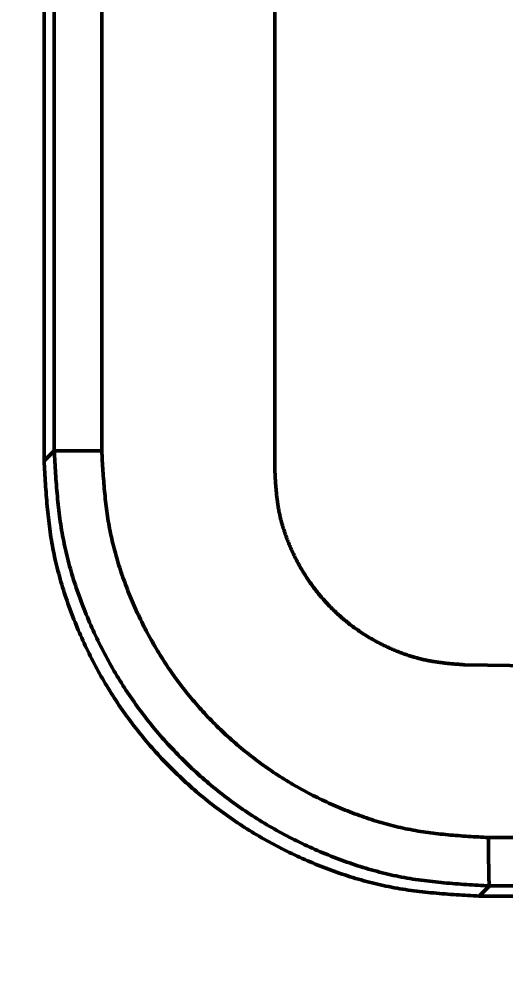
# Model space of a CAD drawing. Header units: millimetres. Extents: x -6033 to 120673, y -4970 to 90533.
# Drawn here: x 87212.51 to 87217.53, y 68772.29 to 68782.3 of the extents above; entities that cross this region are included whole.
import ezdxf
from ezdxf.enums import TextEntityAlignment as Align

# ---------------------------------------------------------------- set-up
doc = ezdxf.new("R2010")
doc.units = ezdxf.units.MM
doc.layers.get('DefPoints').update_dxf_attribs({"color": 250})
for name, color, linetype, lineweight in [('_ACM-A-ANNO-DIMS-c', 2, 'Continuous', 18), ('I-AR$0$I-SCOPE', 252, 'Continuous', 35), ('I-PLAN$0$_ACM-A-WALL-HACH', 251, 'Continuous', 9)]:
    doc.layers.add(name, color=color, linetype=linetype, lineweight=lineweight)
for name, color, linetype in [('I-CEILING$0$I-RCP-AIR', 64, 'Continuous'), ('I-CEILING$0$RC-Hatch【天花填充】', 251, 'Continuous'), ('I-FLOOR$0$I-FC-HATCH', 8, 'Continuous'), ('地坪', 7, 'Continuous'), ('天花', 7, 'Continuous')]:
    doc.layers.add(name, color=color, linetype=linetype)
doc.styles.add('_ACM-G-NOTES', font='arial.ttf')
doc.styles.add('I-CEILING$0$黑体', font='simhei.ttf', dxfattribs={"height": 600})
doc.dimstyles.new('_ACM-DIM-A_50', dxfattribs={"dimscale": 50, "dimtxt": 2.5, "dimasz": 1, "dimexe": 1.5, "dimexo": 1, "dimgap": 1, "dimtad": 1, "dimdec": 0, "dimrnd": 5, "dimzin": 1, "dimdsep": 46, "dimtxsty": '_ACM-G-NOTES', "dimblk": 'ARCHTICK', "dimcen": 2.5, "dimclrd": 256, "dimclre": 256, "dimclrt": 256, "dimadec": 3, "dimazin": 0, "dimtfac": 1, "dimtdec": 0, "dimtix": 1, "dimtmove": 0, "dimatfit": 3, "dimldrblk": 'DOTSMALL', "dimfxl": 5, "dimfxlon": 1, "dimlwd": 18, "dimlwe": 18, "dimarcsym": 0})

# ---------------------------------------------------------------- blocks, each defined once
blk = doc.blocks.new('I-AR')
at = {"layer": 'I-AR$0$I-SCOPE'}
h = blk.add_hatch(dxfattribs=at)
h.set_pattern_fill('ANSI31', color=256, scale=200)
h.paths.add_polyline_path([(63300, 72640), (66630, 72640), (66630, 70889.383), (90600, 70890), (90600, 66390), (96650, 66390), (96650, 24876.398), (18340, 24876.398), (18340, 66390), (48090, 66390), (48090, 72640), (51400, 72640), (51400, 72649.887), (52869.5, 72649.887), (52869.5, 72640), (55240, 72640), (55240, 72790), (59460, 72790), (59460, 72640), (61830.5, 72640), (61830.5, 72649.887), (63300, 72649.887)], flags=16)
h.paths.add_polyline_path([(7330, 0), (7330, -1770), (11180, -1770), (11180, 0), (18450, 0), (18450, 2900), (27550, 2900), (27550, 18090), (37037.331, 18090), (37037.331, 17350), (96200, 17350), (96200, 18120), (114640, 18120), (114640, 84500), (0, 84500), (0, 0)])
blk = doc.blocks.new('I-PLAN')
at = {"layer": 'I-PLAN$0$_ACM-A-WALL-HACH'}
h = blk.add_hatch(dxfattribs=at)
h.set_pattern_fill('ANSI31', color=256, scale=10, angle=45)
h.paths.add_polyline_path([(88260, 70790), (88260, 70890), (88030, 70890), (88030, 70790), (88230, 70790)], flags=17)
h.paths.add_polyline_path([(79671.546, 69390), (78155, 69390), (78155, 68990), (77955, 68990), (77955, 69590), (79671.546, 69590)], flags=17)
h.paths.add_polyline_path([(80271.546, 69390), (80271.546, 69590), (80780, 69590), (80780, 68990), (80580, 68990), (80580, 69390)], flags=17)
h.paths.add_polyline_path([(74580, 69590), (73930, 69590), (73930, 69390), (74580, 69390)])
h.paths.add_polyline_path([(68780, 69590), (69430, 69590), (69430, 69390), (68780, 69390)])
h.paths.add_polyline_path([(87280, 66490), (87480, 66490), (87480, 66390), (87280, 66390)])
h.paths.add_polyline_path([(82180, 68990), (82180, 69390), (84230, 69390), (84230, 66490), (84430, 66490), (84430, 69390), (85280, 69390), (85280, 69590), (81980, 69590), (81980, 68990)])
h.paths.add_polyline_path([(87480, 67390), (87480, 69390), (88280, 69390), (88280, 69590), (88080, 69590), (86480, 69590), (86480, 69390), (87280, 69390), (87280, 67390)], flags=17)
h.paths.add_polyline_path([(72130, 68170), (72130, 66490), (72330, 66490), (72330, 67870), (73130, 67870), (73130, 68070), (72330, 68070), (72330, 68170)])
h.paths.add_polyline_path([(71230, 68170), (71230, 66390), (71030, 66390), (71030, 67870), (70230, 67870), (70230, 68070), (71030, 68070), (71030, 68170)])
h.paths.add_polyline_path([(72130, 69070), (72330, 69070), (72330, 69390), (73030, 69390), (73030, 69590), (72130, 69590)])
h.paths.add_polyline_path([(71230, 69070), (71030, 69070), (71030, 69390), (70330, 69390), (70330, 69590), (71230, 69590)])
h.paths.add_polyline_path([(67800, 69490), (67830, 69490), (67830, 69590), (67800, 69590)], flags=17)
h.paths.add_polyline_path([(76755, 69590), (75180, 69590), (75180, 69390), (75330, 69390), (75330, 66390), (75530, 66390), (75530, 69390), (76555, 69390), (76555, 68990), (76755, 68990)])
h.paths.add_polyline_path([(68180, 69590), (68180, 69390), (68030, 69390), (68030, 66520), (67780, 66520), (67780, 66390), (67400, 66390), (67400, 66720), (67830, 66720), (67830, 69590)])
edge = h.paths.add_edge_path()
edge.add_line((89860, 70890), (88860, 70890))
edge.add_line((75530, 66520), (84230, 66520))
edge.add_line((75530, 66720), (84230, 66720))
blk = doc.blocks.new('I-CEILING$0$RPK-22-40FSNQS')
at = {"color": 0, "lineweight": 50}
for p, q in [((-321.815916, -58.6233), (-321.890302, -62.886698)), ((-320.104846, -62.642468), (-320.104846, -60.109796)), ((-319.604882, -60.10122), (-319.604882, -62.633896)), ((-319.500038, -62.738826), (-319.500038, -60.221748)), ((-319.604882, -62.633896), (-319.500038, -62.738826)), ((-323.890336, -64.851506), (-336.109706, -64.851506)), ((-335.931906, -66.641858), (-324.103006, -66.641858)), ((-324.103006, -67.133056), (-324.103006, -66.641858)), ((-324.103006, -67.133056), (-335.931906, -67.133056)), ((-323.997924, -67.238138), (-324.103006, -67.133056)), ((-323.997924, -67.238138), (-336.036988, -67.238138))]:
    blk.add_line(p, q, dxfattribs=at)
for points in [[(-319.604882, -62.633896), (-319.60656, -62.663348), (-319.608244, -62.692798), (-319.609946, -62.722244), (-319.611672, -62.751688), (-319.613428, -62.781126), (-319.615226, -62.810558), (-319.617072, -62.839984), (-319.618976, -62.8694), (-319.620942, -62.898804), (-319.622982, -62.9282), (-319.625102, -62.95758), (-319.62731, -62.986948), (-319.629616, -63.016302), (-319.632024, -63.045638), (-319.634548, -63.074956), (-319.63719, -63.104256), (-319.639962, -63.133534), (-319.64287, -63.162792), (-319.645924, -63.192028), (-319.64913, -63.22124), (-319.652496, -63.250426), (-319.656032, -63.279584), (-319.659746, -63.308716), (-319.663644, -63.33782), (-319.667736, -63.366892), (-319.672028, -63.395934), (-319.676528, -63.424942), (-319.681248, -63.453916), (-319.686192, -63.482854), (-319.691368, -63.511758), (-319.696786, -63.540622), (-319.70244, -63.569448), (-319.708332, -63.598232), (-319.714458, -63.626976), (-319.720816, -63.655676), (-319.7274, -63.684334), (-319.734212, -63.712946), (-319.741248, -63.741512), (-319.748504, -63.77003), (-319.755978, -63.7985), (-319.763668, -63.826918), (-319.77157, -63.855288), (-319.779684, -63.883604), (-319.788006, -63.911866), (-319.796534, -63.940074), (-319.805264, -63.968226), (-319.814196, -63.996322), (-319.823324, -64.024358), (-319.832648, -64.052334), (-319.842166, -64.080252), (-319.851872, -64.108106), (-319.861768, -64.135896), (-319.871848, -64.163624), (-319.88211, -64.191286), (-319.892552, -64.21888), (-319.90317, -64.246406), (-319.913964, -64.273864), (-319.924932, -64.301252), (-319.936068, -64.328568), (-319.94737, -64.35581), (-319.958838, -64.38298), (-319.970472, -64.410074), (-319.982268, -64.437092), (-319.99423, -64.464032), (-320.006358, -64.490894), (-320.018648, -64.517676), (-320.031104, -64.544378), (-320.043724, -64.570998), (-320.05651, -64.597534), (-320.069458, -64.623986), (-320.082572, -64.650354), (-320.095852, -64.676634), (-320.109294, -64.702828), (-320.122902, -64.728934), (-320.136674, -64.754948), (-320.15061, -64.780872), (-320.164712, -64.806704), (-320.178978, -64.832444), (-320.193408, -64.858088), (-320.208002, -64.883638), (-320.222762, -64.909092), (-320.237686, -64.934448), (-320.252774, -64.959704), (-320.268026, -64.984862), (-320.283442, -65.009918), (-320.299024, -65.034872), (-320.31477, -65.059722), (-320.33068, -65.084468), (-320.346754, -65.10911), (-320.362994, -65.133644), (-320.379396, -65.15807), (-320.395964, -65.18239), (-320.412694, -65.206598), (-320.429584, -65.230696), (-320.446636, -65.254682), (-320.463846, -65.278556), (-320.481216, -65.302316), (-320.498744, -65.325964), (-320.51643, -65.349494), (-320.53427, -65.37291), (-320.552264, -65.396208), (-320.570414, -65.419388), (-320.588716, -65.442448), (-320.60717, -65.46539), (-320.625776, -65.48821), (-320.64453, -65.510908), (-320.663436, -65.533484), (-320.682488, -65.555936), (-320.701688, -65.578264), (-320.721034, -65.600468), (-320.740524, -65.622544), (-320.76016, -65.644492), (-320.779938, -65.666312), (-320.79986, -65.688004), (-320.819922, -65.709566), (-320.840126, -65.730996), (-320.860468, -65.752294), (-320.88095, -65.773458), (-320.901568, -65.79449), (-320.922324, -65.815388), (-320.943214, -65.836148), (-320.96424, -65.856772), (-320.9854, -65.87726), (-321.006692, -65.897608), (-321.028118, -65.917816), (-321.049674, -65.937884), (-321.07136, -65.95781), (-321.093174, -65.977594), (-321.115118, -65.997234), (-321.137188, -66.01673), (-321.159386, -66.03608), (-321.181708, -66.055286), (-321.204154, -66.074342), (-321.226726, -66.093252), (-321.249418, -66.112012), (-321.272234, -66.130622), (-321.29517, -66.14908), (-321.318226, -66.167386), (-321.3414, -66.18554), (-321.364692, -66.20354), (-321.388102, -66.221386), (-321.411628, -66.239074), (-321.43527, -66.256606), (-321.459024, -66.273982), (-321.482892, -66.291198), (-321.506874, -66.308254), (-321.530966, -66.325148), (-321.55517, -66.341882), (-321.579482, -66.358454), (-321.603902, -66.374862), (-321.628432, -66.391106), (-321.653066, -66.407186), (-321.677808, -66.4231), (-321.702654, -66.43885), (-321.727602, -66.454436), (-321.752652, -66.469856), (-321.777804, -66.485114), (-321.803056, -66.500206), (-321.828406, -66.515132), (-321.853854, -66.529896), (-321.879398, -66.544494), (-321.905038, -66.558928), (-321.930772, -66.573196), (-321.956598, -66.587302), (-321.982518, -66.601242), (-322.008528, -66.615016), (-322.034626, -66.628628), (-322.060814, -66.642074), (-322.08709, -66.655356), (-322.113452, -66.668472), (-322.139898, -66.681424), (-322.16643, -66.694212), (-322.193044, -66.706836), (-322.219738, -66.719294), (-322.246514, -66.731588), (-322.27337, -66.743716), (-322.300304, -66.75568), (-322.327316, -66.76748), (-322.354402, -66.779116), (-322.381564, -66.790586), (-322.4088, -66.801892), (-322.43611, -66.81303), (-322.46349, -66.823998), (-322.49094, -66.834794), (-322.51846, -66.845414), (-322.546048, -66.855858), (-322.573702, -66.86612), (-322.60142, -66.8762), (-322.629204, -66.886096), (-322.657052, -66.895804), (-322.68496, -66.90532), (-322.71293, -66.914646), (-322.74096, -66.923774), (-322.769046, -66.932706), (-322.797192, -66.941436), (-322.825392, -66.949964), (-322.853646, -66.958284), (-322.881954, -66.966398), (-322.910316, -66.974302), (-322.938726, -66.981992), (-322.967188, -66.989464), (-322.995698, -66.99672), (-323.024256, -67.003754), (-323.05286, -67.010566), (-323.08151, -67.01715), (-323.110202, -67.023508), (-323.138938, -67.029632), (-323.167714, -67.035524), (-323.196532, -67.04118), (-323.225388, -67.046596), (-323.254282, -67.051772), (-323.283212, -67.056716), (-323.312178, -67.061434), (-323.341178, -67.065934), (-323.37021, -67.070226), (-323.399276, -67.074316), (-323.42837, -67.078214), (-323.457494, -67.081926), (-323.486646, -67.085462), (-323.515824, -67.088828), (-323.545026, -67.092032), (-323.574254, -67.095084), (-323.603504, -67.097992), (-323.632776, -67.100762), (-323.662068, -67.103404), (-323.691378, -67.105926), (-323.720706, -67.108334), (-323.75005, -67.110638), (-323.77941, -67.112846), (-323.808784, -67.114964), (-323.83817, -67.117002), (-323.867568, -67.118968), (-323.896976, -67.12087), (-323.926392, -67.122716), (-323.955816, -67.124512), (-323.985248, -67.12627), (-324.014682, -67.127994), (-324.044122, -67.129694), (-324.073564, -67.13138), (-324.103006, -67.133056)], [(-320.104846, -62.642468), (-320.101608, -62.642464), (-320.098372, -62.642462), (-320.095136, -62.642458), (-320.091898, -62.642456), (-320.088664, -62.642452), (-320.085428, -62.642448), (-320.082194, -62.642444), (-320.078962, -62.642442), (-320.072498, -62.642434), (-320.062814, -62.642422), (-320.05959, -62.642416), (-320.056368, -62.642412), (-320.053148, -62.642406), (-320.049928, -62.642402), (-320.046712, -62.642396), (-320.0435, -62.64239), (-320.040288, -62.642384), (-320.03708, -62.642378), (-320.033874, -62.64237), (-320.030672, -62.642364), (-320.027472, -62.642356), (-320.024276, -62.642348), (-320.021082, -62.64234), (-320.017892, -62.642332), (-320.014706, -62.642324), (-320.011524, -62.642314), (-320.008346, -62.642304), (-320.005172, -62.642294), (-320.002002, -62.642284), (-319.998836, -62.642272), (-319.995674, -62.64226), (-319.992518, -62.642248), (-319.989366, -62.642236), (-319.98622, -62.642224), (-319.983078, -62.64221), (-319.97994, -62.642196), (-319.976808, -62.642182), (-319.973682, -62.642168), (-319.970562, -62.642152), (-319.967446, -62.642138), (-319.964338, -62.642122), (-319.961234, -62.642106), (-319.958138, -62.642088), (-319.955046, -62.642072), (-319.951962, -62.642054), (-319.948882, -62.642036), (-319.945812, -62.642018), (-319.942746, -62.642), (-319.939688, -62.641982), (-319.936636, -62.641962), (-319.933592, -62.641944), (-319.930554, -62.641924), (-319.927526, -62.641904), (-319.924502, -62.641884), (-319.921488, -62.641862), (-319.918482, -62.641842), (-319.915482, -62.64182), (-319.91249, -62.641798), (-319.909508, -62.641776), (-319.906534, -62.641754), (-319.903566, -62.641732), (-319.90061, -62.641708), (-319.89766, -62.641684), (-319.89472, -62.641662), (-319.891788, -62.641638), (-319.888866, -62.641614), (-319.885952, -62.641588), (-319.883048, -62.641564), (-319.880154, -62.641538), (-319.877268, -62.641514), (-319.874392, -62.641488), (-319.871526, -62.641462), (-319.86867, -62.641434), (-319.865824, -62.641408), (-319.862988, -62.64138), (-319.86016, -62.641354), (-319.857344, -62.641326), (-319.854538, -62.641298), (-319.851744, -62.64127), (-319.848958, -62.64124), (-319.846184, -62.641212), (-319.843422, -62.641182), (-319.840668, -62.641152), (-319.837928, -62.641122), (-319.835198, -62.641092), (-319.832478, -62.641062), (-319.82977, -62.64103), (-319.827074, -62.640998), (-319.82439, -62.640968), (-319.821716, -62.640936), (-319.819056, -62.640902), (-319.816408, -62.64087), (-319.81377, -62.640838), (-319.811146, -62.640804), (-319.808534, -62.64077), (-319.805934, -62.640736), (-319.803346, -62.640702), (-319.80077, -62.640668), (-319.798208, -62.640634), (-319.79566, -62.640598), (-319.793122, -62.640562), (-319.790598, -62.640528), (-319.788088, -62.640492), (-319.785592, -62.640456), (-319.783106, -62.64042), (-319.780636, -62.640382), (-319.77818, -62.640346), (-319.775736, -62.640308), (-319.773306, -62.640272), (-319.77089, -62.640234), (-319.768488, -62.640196), (-319.766098, -62.640158), (-319.763724, -62.64012), (-319.761364, -62.640082), (-319.759018, -62.640042), (-319.756688, -62.640004), (-319.75437, -62.639964), (-319.752068, -62.639926), (-319.74978, -62.639886), (-319.747508, -62.639846), (-319.74525, -62.639806), (-319.743008, -62.639766), (-319.740782, -62.639726), (-319.73857, -62.639684), (-319.736372, -62.639644), (-319.734192, -62.639602), (-319.732026, -62.639562), (-319.729876, -62.63952), (-319.727742, -62.639478), (-319.725624, -62.639436), (-319.723522, -62.639392), (-319.721436, -62.63935), (-319.719366, -62.639306), (-319.717312, -62.639264), (-319.715276, -62.63922), (-319.713254, -62.639176), (-319.71125, -62.639132), (-319.709264, -62.639086), (-319.707292, -62.639042), (-319.705338, -62.638996), (-319.703402, -62.63895), (-319.701482, -62.638904), (-319.69958, -62.638858), (-319.697694, -62.638812), (-319.695826, -62.638764), (-319.693976, -62.638716), (-319.692144, -62.638668), (-319.690328, -62.63862), (-319.68853, -62.638572), (-319.68675, -62.638522), (-319.68499, -62.638472), (-319.683246, -62.638424), (-319.681518, -62.638374), (-319.67981, -62.638324), (-319.67812, -62.638272), (-319.676446, -62.638222), (-319.67479, -62.638172), (-319.673154, -62.638122), (-319.671534, -62.63807), (-319.669932, -62.63802), (-319.668348, -62.63797), (-319.66678, -62.637918), (-319.665232, -62.637868), (-319.663702, -62.637818), (-319.662188, -62.637768), (-319.660692, -62.637718), (-319.659214, -62.637668), (-319.657754, -62.637618), (-319.656312, -62.637568), (-319.654888, -62.637518), (-319.653482, -62.63747), (-319.652092, -62.637422), (-319.650722, -62.637374), (-319.649368, -62.637326), (-319.648032, -62.637278), (-319.646714, -62.637232), (-319.645414, -62.637186), (-319.6442, -62.637142), (-319.643002, -62.6371), (-319.64182, -62.637056), (-319.640654, -62.637014), (-319.639504, -62.636972), (-319.63837, -62.63693), (-319.637252, -62.636886), (-319.63615, -62.636844), (-319.635064, -62.6368), (-319.633994, -62.636756), (-319.63294, -62.63671), (-319.631902, -62.636664), (-319.63088, -62.636618), (-319.629876, -62.63657), (-319.628886, -62.636522), (-319.627912, -62.636472), (-319.626954, -62.63642), (-319.626012, -62.636368), (-319.625088, -62.636314), (-319.624178, -62.636258), (-319.623284, -62.6362), (-319.622408, -62.63614), (-319.621546, -62.636078), (-319.6207, -62.636014), (-319.619872, -62.635946), (-319.619058, -62.635878), (-319.618262, -62.635806), (-319.617482, -62.635732), (-319.616716, -62.635656), (-319.615968, -62.635576), (-319.615548, -62.63553), (-319.615134, -62.635482), (-319.614724, -62.635434), (-319.61432, -62.635384), (-319.61392, -62.635334), (-319.613524, -62.635282), (-319.613132, -62.63523), (-319.612744, -62.635178), (-319.61236, -62.635124), (-319.61198, -62.63507), (-319.611604, -62.635016), (-319.61123, -62.63496), (-319.61086, -62.634904), (-319.610494, -62.634848), (-319.61013, -62.63479), (-319.609768, -62.634734), (-319.609408, -62.634676), (-319.609052, -62.634618), (-319.608696, -62.634558), (-319.608344, -62.6345), (-319.607992, -62.63444), (-319.607644, -62.63438), (-319.607296, -62.63432), (-319.606948, -62.63426), (-319.606602, -62.6342), (-319.606258, -62.63414), (-319.605912, -62.634078), (-319.60557, -62.634018), (-319.605226, -62.633956), (-319.604882, -62.633896)], [(-324.103006, -66.641858), (-324.076832, -66.640368), (-324.050658, -66.638872), (-324.024488, -66.637362), (-323.99832, -66.63583), (-323.972158, -66.634268), (-323.946, -66.632672), (-323.91985, -66.631032), (-323.893708, -66.629342), (-323.867574, -66.627596), (-323.84145, -66.625784), (-323.815338, -66.623902), (-323.789238, -66.62194), (-323.763152, -66.619892), (-323.73708, -66.617752), (-323.711026, -66.615512), (-323.684986, -66.613164), (-323.658966, -66.610702), (-323.632964, -66.608118), (-323.606982, -66.605404), (-323.581022, -66.602556), (-323.555084, -66.599564), (-323.52917, -66.596422), (-323.50328, -66.593124), (-323.477416, -66.58966), (-323.45158, -66.586024), (-323.425772, -66.58221), (-323.399992, -66.57821), (-323.374244, -66.574018), (-323.348526, -66.569624), (-323.32284, -66.565024), (-323.29719, -66.56021), (-323.271574, -66.555184), (-323.245994, -66.549948), (-323.22045, -66.544504), (-323.194944, -66.538854), (-323.169478, -66.533002), (-323.144052, -66.526948), (-323.118668, -66.520696), (-323.093324, -66.514246), (-323.068026, -66.507604), (-323.04277, -66.500768), (-323.017562, -66.493744), (-322.992398, -66.486532), (-322.967284, -66.479134), (-322.942216, -66.471556), (-322.9172, -66.463794), (-322.892234, -66.455856), (-322.86732, -66.447742), (-322.842458, -66.439454), (-322.81765, -66.430994), (-322.792898, -66.422366), (-322.768202, -66.41357), (-322.743562, -66.40461), (-322.71898, -66.395488), (-322.69446, -66.386206), (-322.669998, -66.376764), (-322.645598, -66.36717), (-322.62126, -66.35742), (-322.596986, -66.34752), (-322.572776, -66.337472), (-322.548632, -66.327276), (-322.524556, -66.316934), (-322.500546, -66.306446), (-322.476604, -66.295812), (-322.452734, -66.28503), (-322.428934, -66.274102), (-322.405204, -66.263028), (-322.381548, -66.251808), (-322.357966, -66.240442), (-322.334458, -66.228928), (-322.311026, -66.217268), (-322.287672, -66.205462), (-322.264394, -66.19351), (-322.241196, -66.181412), (-322.218076, -66.169166), (-322.195038, -66.156776), (-322.172082, -66.144238), (-322.149208, -66.131554), (-322.126418, -66.118724), (-322.103714, -66.105746), (-322.081094, -66.092624), (-322.05856, -66.079354), (-322.036116, -66.06594), (-322.01376, -66.052378), (-321.991492, -66.03867), (-321.969316, -66.024816), (-321.947232, -66.010816), (-321.925242, -65.99667), (-321.903344, -65.982376), (-321.881542, -65.967938), (-321.859834, -65.953352), (-321.838224, -65.938622), (-321.81671, -65.923748), (-321.795296, -65.90873), (-321.77398, -65.893568), (-321.752764, -65.878264), (-321.73165, -65.86282), (-321.710636, -65.847236), (-321.689726, -65.831512), (-321.668918, -65.815648), (-321.648214, -65.799648), (-321.627616, -65.78351), (-321.607124, -65.767238), (-321.586736, -65.750828), (-321.566458, -65.734286), (-321.546288, -65.71761), (-321.526226, -65.700802), (-321.506274, -65.68386), (-321.486432, -65.66679), (-321.466702, -65.649588), (-321.447086, -65.632258), (-321.42758, -65.614798), (-321.40819, -65.597212), (-321.388916, -65.5795), (-321.369756, -65.561662), (-321.350712, -65.543698), (-321.331786, -65.52561), (-321.312978, -65.5074), (-321.294288, -65.489066), (-321.27572, -65.470612), (-321.25727, -65.452036), (-321.238944, -65.433342), (-321.220738, -65.414528), (-321.202658, -65.395594), (-321.1847, -65.376546), (-321.166866, -65.357378), (-321.14916, -65.338096), (-321.13158, -65.3187), (-321.114126, -65.29919), (-321.096802, -65.279566), (-321.079606, -65.259828), (-321.06254, -65.23998), (-321.045606, -65.220022), (-321.028804, -65.199954), (-321.012132, -65.179776), (-320.995596, -65.15949), (-320.979192, -65.139098), (-320.962924, -65.118598), (-320.946794, -65.097992), (-320.930798, -65.077282), (-320.91494, -65.056468), (-320.899222, -65.03555), (-320.883642, -65.01453), (-320.868202, -64.993408), (-320.852904, -64.972186), (-320.837748, -64.950864), (-320.822734, -64.929442), (-320.807864, -64.907922), (-320.793138, -64.886306), (-320.778558, -64.864592), (-320.764122, -64.842784), (-320.749834, -64.82088), (-320.735692, -64.798882), (-320.721696, -64.776792), (-320.707846, -64.754608), (-320.694142, -64.732336), (-320.680586, -64.709972), (-320.667174, -64.687522), (-320.65391, -64.664982), (-320.64079, -64.642356), (-320.627818, -64.619644), (-320.614992, -64.596846), (-320.602312, -64.573966), (-320.589778, -64.551004), (-320.57739, -64.527958), (-320.56515, -64.504832), (-320.553054, -64.481626), (-320.541106, -64.458342), (-320.529302, -64.43498), (-320.517646, -64.411542), (-320.506136, -64.388028), (-320.494772, -64.364438), (-320.483554, -64.340774), (-320.472484, -64.317038), (-320.461558, -64.293232), (-320.45078, -64.269354), (-320.440148, -64.245406), (-320.429662, -64.221388), (-320.419322, -64.197304), (-320.409128, -64.173152), (-320.39908, -64.148936), (-320.389182, -64.124654), (-320.379434, -64.100308), (-320.36984, -64.0759), (-320.360402, -64.051432), (-320.351122, -64.026902), (-320.342, -64.002312), (-320.333042, -63.977664), (-320.324248, -63.95296), (-320.31562, -63.9282), (-320.307162, -63.903384), (-320.298876, -63.878514), (-320.290762, -63.85359), (-320.282826, -63.828616), (-320.275066, -63.80359), (-320.267488, -63.778514), (-320.260092, -63.75339), (-320.252882, -63.72822), (-320.245858, -63.703002), (-320.239026, -63.677738), (-320.232384, -63.65243), (-320.225936, -63.62708), (-320.219684, -63.601686), (-320.213632, -63.576252), (-320.20778, -63.550778), (-320.202132, -63.525264), (-320.19669, -63.499712), (-320.191454, -63.474124), (-320.18643, -63.4485), (-320.181616, -63.422842), (-320.177018, -63.39715), (-320.172626, -63.371424), (-320.168434, -63.345668), (-320.164434, -63.319882), (-320.160622, -63.294066), (-320.15699, -63.268222), (-320.153528, -63.24235), (-320.15023, -63.216454), (-320.14709, -63.190532), (-320.144102, -63.164588), (-320.141254, -63.13862), (-320.138544, -63.112632), (-320.135962, -63.086622), (-320.133502, -63.060594), (-320.131158, -63.034548), (-320.12892, -63.008486), (-320.126782, -62.982408), (-320.124736, -62.956314), (-320.122778, -62.930208), (-320.120896, -62.904088), (-320.119088, -62.877958), (-320.117344, -62.851818), (-320.115656, -62.825668), (-320.114018, -62.799512), (-320.112424, -62.773348), (-320.110866, -62.747178), (-320.109336, -62.721006), (-320.107828, -62.694828), (-320.106332, -62.668648), (-320.104846, -62.642468)], [(-319.500038, -62.738826), (-319.50171, -62.76828), (-319.50339, -62.797732), (-319.505088, -62.82718), (-319.506808, -62.856626), (-319.508562, -62.886066), (-319.510354, -62.9155), (-319.512196, -62.944928), (-319.514094, -62.974344), (-319.516058, -63.003752), (-319.518092, -63.033148), (-319.520208, -63.062532), (-319.522412, -63.091902), (-319.524714, -63.121256), (-319.527118, -63.150594), (-319.529636, -63.179914), (-319.532276, -63.209216), (-319.535044, -63.238498), (-319.537948, -63.267758), (-319.540998, -63.296994), (-319.5442, -63.326208), (-319.547562, -63.355396), (-319.551096, -63.384556), (-319.554804, -63.41369), (-319.5587, -63.442794), (-319.562786, -63.47187), (-319.567076, -63.500912), (-319.571574, -63.529922), (-319.57629, -63.558898), (-319.58123, -63.58784), (-319.586404, -63.616744), (-319.591818, -63.64561), (-319.597472, -63.674436), (-319.60336, -63.703224), (-319.609484, -63.73197), (-319.615838, -63.760672), (-319.622422, -63.78933), (-319.629232, -63.817944), (-319.636264, -63.846512), (-319.643518, -63.875032), (-319.65099, -63.903502), (-319.658678, -63.931924), (-319.66658, -63.960294), (-319.674692, -63.988612), (-319.683012, -64.016876), (-319.691538, -64.045086), (-319.700266, -64.07324), (-319.709196, -64.101336), (-319.718322, -64.129374), (-319.727646, -64.157352), (-319.73716, -64.18527), (-319.746866, -64.213126), (-319.756758, -64.24092), (-319.766836, -64.268648), (-319.777096, -64.296312), (-319.787538, -64.323908), (-319.798154, -64.351436), (-319.808948, -64.378894), (-319.819912, -64.406284), (-319.831046, -64.433602), (-319.842346, -64.460846), (-319.853814, -64.488016), (-319.865444, -64.515112), (-319.877238, -64.54213), (-319.889198, -64.569072), (-319.901324, -64.595936), (-319.913612, -64.62272), (-319.926066, -64.649422), (-319.938684, -64.676042), (-319.951466, -64.70258), (-319.964414, -64.729034), (-319.977526, -64.755404), (-319.990802, -64.781686), (-320.004242, -64.80788), (-320.017848, -64.833986), (-320.031618, -64.860002), (-320.045552, -64.885928), (-320.05965, -64.911762), (-320.073914, -64.937502), (-320.088342, -64.963148), (-320.102936, -64.988698), (-320.117692, -65.014154), (-320.132614, -65.03951), (-320.1477, -65.064768), (-320.16295, -65.089926), (-320.178366, -65.114984), (-320.193946, -65.139938), (-320.20969, -65.16479), (-320.2256, -65.189538), (-320.241672, -65.21418), (-320.25791, -65.238716), (-320.274312, -65.263144), (-320.290878, -65.287464), (-320.307608, -65.311672), (-320.324498, -65.335772), (-320.341548, -65.35976), (-320.35876, -65.383634), (-320.37613, -65.407396), (-320.393656, -65.431044), (-320.411342, -65.454576), (-320.429182, -65.477992), (-320.447176, -65.501292), (-320.465326, -65.524472), (-320.483628, -65.547534), (-320.502082, -65.570476), (-320.520688, -65.593298), (-320.539444, -65.615998), (-320.558348, -65.638574), (-320.5774, -65.661028), (-320.5966, -65.683356), (-320.615946, -65.70556), (-320.635438, -65.727638), (-320.655074, -65.749586), (-320.674854, -65.771408), (-320.694774, -65.7931), (-320.714838, -65.814662), (-320.735042, -65.836094), (-320.755384, -65.857392), (-320.775866, -65.878558), (-320.796484, -65.899592), (-320.81724, -65.920488), (-320.838132, -65.94125), (-320.859158, -65.961876), (-320.880318, -65.982362), (-320.90161, -66.002712), (-320.923036, -66.02292), (-320.944592, -66.04299), (-320.966278, -66.062916), (-320.988092, -66.0827), (-321.010036, -66.102342), (-321.032106, -66.121838), (-321.054304, -66.14119), (-321.076626, -66.160394), (-321.099074, -66.179452), (-321.121644, -66.198362), (-321.144338, -66.217122), (-321.167152, -66.235732), (-321.190088, -66.254192), (-321.213144, -66.2725), (-321.236318, -66.290654), (-321.25961, -66.308654), (-321.28302, -66.326498), (-321.306546, -66.344188), (-321.330186, -66.361722), (-321.353942, -66.379096), (-321.37781, -66.396312), (-321.401792, -66.413368), (-321.425884, -66.430264), (-321.450086, -66.446998), (-321.474398, -66.46357), (-321.49882, -66.479978), (-321.523348, -66.496222), (-321.547984, -66.512302), (-321.572724, -66.528218), (-321.59757, -66.543968), (-321.622518, -66.559554), (-321.64757, -66.574974), (-321.67272, -66.590232), (-321.697972, -66.605324), (-321.723322, -66.62025), (-321.74877, -66.635014), (-321.774316, -66.649612), (-321.799954, -66.664046), (-321.825688, -66.678314), (-321.851516, -66.69242), (-321.877434, -66.70636), (-321.903444, -66.720134), (-321.929544, -66.733746), (-321.955732, -66.747192), (-321.982006, -66.760474), (-322.008368, -66.77359), (-322.034816, -66.786542), (-322.061346, -66.79933), (-322.08796, -66.811952), (-322.114656, -66.82441), (-322.141432, -66.836704), (-322.168286, -66.848834), (-322.19522, -66.860798), (-322.222232, -66.872598), (-322.24932, -66.884232), (-322.276482, -66.895702), (-322.303718, -66.907008), (-322.331026, -66.918146), (-322.358406, -66.929114), (-322.385858, -66.93991), (-322.413376, -66.95053), (-322.440964, -66.960972), (-322.468618, -66.971236), (-322.496338, -66.981316), (-322.524122, -66.99121), (-322.551968, -67.000918), (-322.579878, -67.010434), (-322.607848, -67.019758), (-322.635876, -67.028888), (-322.663964, -67.037818), (-322.692108, -67.046548), (-322.720308, -67.055076), (-322.748564, -67.063396), (-322.776872, -67.07151), (-322.805232, -67.079412), (-322.833644, -67.087102), (-322.862106, -67.094574), (-322.890616, -67.10183), (-322.919174, -67.108864), (-322.947778, -67.115674), (-322.976426, -67.122258), (-323.005118, -67.128614), (-323.033854, -67.13474), (-323.062632, -67.14063), (-323.091448, -67.146286), (-323.120304, -67.1517), (-323.149198, -67.156878), (-323.178128, -67.16182), (-323.207094, -67.166538), (-323.236094, -67.171038), (-323.265128, -67.175328), (-323.294192, -67.179418), (-323.323286, -67.183314), (-323.35241, -67.187026), (-323.381562, -67.19056), (-323.41074, -67.193926), (-323.439944, -67.19713), (-323.469172, -67.200182), (-323.498422, -67.203088), (-323.527692, -67.205858), (-323.556984, -67.2085), (-323.586294, -67.21102), (-323.615624, -67.213428), (-323.644968, -67.21573), (-323.674328, -67.217938), (-323.703702, -67.220056), (-323.733088, -67.222092), (-323.762486, -67.224058), (-323.791892, -67.225958), (-323.82131, -67.227804), (-323.850734, -67.2296), (-323.880164, -67.231356), (-323.9096, -67.23308), (-323.939038, -67.23478), (-323.96848, -67.236464), (-323.997924, -67.238138)], [(-321.890302, -62.886698), (-321.891258, -62.899626), (-321.892218, -62.912552), (-321.893182, -62.925478), (-321.894158, -62.938402), (-321.89515, -62.951324), (-321.896156, -62.964244), (-321.897186, -62.977158), (-321.898238, -62.99007), (-321.899318, -63.002976), (-321.90043, -63.015876), (-321.901578, -63.02877), (-321.902764, -63.041658), (-321.90399, -63.05454), (-321.905264, -63.067412), (-321.906586, -63.080278), (-321.90796, -63.093132), (-321.909388, -63.105978), (-321.910878, -63.118814), (-321.91243, -63.13164), (-321.914048, -63.144454), (-321.915736, -63.157254), (-321.917498, -63.170044), (-321.919336, -63.182818), (-321.921254, -63.19558), (-321.923258, -63.208328), (-321.925348, -63.22106), (-321.927528, -63.233776), (-321.929802, -63.246476), (-321.932174, -63.25916), (-321.934648, -63.271826), (-321.937226, -63.284474), (-321.939908, -63.297104), (-321.942692, -63.309714), (-321.945576, -63.322304), (-321.948562, -63.334876), (-321.951646, -63.347426), (-321.95483, -63.359954), (-321.958108, -63.372462), (-321.961484, -63.384948), (-321.964952, -63.397412), (-321.968516, -63.409852), (-321.972172, -63.422268), (-321.975918, -63.43466), (-321.979754, -63.447028), (-321.98368, -63.459372), (-321.987694, -63.471688), (-321.991794, -63.48398), (-321.99598, -63.496246), (-322.000252, -63.508482), (-322.004606, -63.520694), (-322.009042, -63.532876), (-322.01356, -63.54503), (-322.018156, -63.557154), (-322.022834, -63.569248), (-322.027588, -63.581314), (-322.032418, -63.593348), (-322.037326, -63.605352), (-322.042306, -63.617324), (-322.04736, -63.629262), (-322.052488, -63.64117), (-322.057686, -63.653044), (-322.062954, -63.664884), (-322.068294, -63.676692), (-322.073706, -63.688464), (-322.079188, -63.7002), (-322.08474, -63.711902), (-322.090364, -63.723568), (-322.09606, -63.735198), (-322.101826, -63.74679), (-322.107664, -63.758346), (-322.113572, -63.769862), (-322.119552, -63.781342), (-322.125602, -63.792782), (-322.131724, -63.804182), (-322.137916, -63.815542), (-322.14418, -63.826864), (-322.150516, -63.838144), (-322.156922, -63.849382), (-322.1634, -63.860578), (-322.169948, -63.871732), (-322.176568, -63.882844), (-322.183258, -63.893912), (-322.19002, -63.904938), (-322.196854, -63.915918), (-322.203758, -63.926854), (-322.210734, -63.937744), (-322.21778, -63.94859), (-322.224898, -63.959388), (-322.232088, -63.97014), (-322.239348, -63.980846), (-322.24668, -63.991504), (-322.254082, -64.002112), (-322.261554, -64.012674), (-322.269096, -64.023186), (-322.276708, -64.03365), (-322.284388, -64.044064), (-322.292138, -64.054428), (-322.299954, -64.06474), (-322.30784, -64.075004), (-322.315792, -64.085214), (-322.323812, -64.095374), (-322.331896, -64.105482), (-322.340048, -64.115538), (-322.348266, -64.125542), (-322.356548, -64.135492), (-322.364896, -64.145388), (-322.373308, -64.15523), (-322.381782, -64.165018), (-322.390322, -64.174752), (-322.398924, -64.18443), (-322.407588, -64.194052), (-322.416314, -64.203618), (-322.425104, -64.21313), (-322.433954, -64.222582), (-322.442864, -64.23198), (-322.451836, -64.241318), (-322.460866, -64.250598), (-322.469958, -64.259822), (-322.479108, -64.268986), (-322.488316, -64.27809), (-322.497584, -64.287136), (-322.506908, -64.29612), (-322.516292, -64.305046), (-322.525732, -64.31391), (-322.535228, -64.322714), (-322.54478, -64.331456), (-322.55439, -64.340136), (-322.564054, -64.348752), (-322.573772, -64.357308), (-322.583546, -64.365798), (-322.593376, -64.374226), (-322.603258, -64.38259), (-322.613194, -64.39089), (-322.623182, -64.399126), (-322.633224, -64.407294), (-322.64332, -64.415398), (-322.653466, -64.423436), (-322.663664, -64.431408), (-322.673912, -64.439312), (-322.684212, -64.447148), (-322.694562, -64.454918), (-322.704962, -64.46262), (-322.715412, -64.470252), (-322.72591, -64.477816), (-322.736458, -64.48531), (-322.747054, -64.492736), (-322.7577, -64.50009), (-322.76839, -64.507374), (-322.77913, -64.514586), (-322.789916, -64.521728), (-322.800748, -64.528798), (-322.811626, -64.535796), (-322.82255, -64.542722), (-322.833518, -64.549576), (-322.844532, -64.55636), (-322.855588, -64.56307), (-322.866688, -64.56971), (-322.877832, -64.576276), (-322.889018, -64.582772), (-322.900246, -64.589196), (-322.911516, -64.595548), (-322.922826, -64.60183), (-322.934176, -64.608038), (-322.945568, -64.614174), (-322.956998, -64.62024), (-322.968468, -64.626234), (-322.979976, -64.632154), (-322.991524, -64.638004), (-323.003108, -64.643782), (-323.01473, -64.64949), (-323.026388, -64.655124), (-323.038082, -64.660686), (-323.049812, -64.666178), (-323.061576, -64.671598), (-323.073376, -64.676944), (-323.085212, -64.68222), (-323.09708, -64.687424), (-323.10898, -64.692556), (-323.120914, -64.697618), (-323.13288, -64.702606), (-323.14488, -64.707522), (-323.156908, -64.712366), (-323.16897, -64.717136), (-323.18106, -64.721832), (-323.19318, -64.72645), (-323.20533, -64.730992), (-323.217508, -64.735456), (-323.229714, -64.73984), (-323.241948, -64.744142), (-323.254208, -64.748364), (-323.266496, -64.752502), (-323.27881, -64.756558), (-323.29115, -64.760528), (-323.303514, -64.76441), (-323.315904, -64.768208), (-323.328316, -64.771916), (-323.340754, -64.775534), (-323.353214, -64.779062), (-323.365696, -64.782498), (-323.3782, -64.785842), (-323.390726, -64.789092), (-323.403272, -64.792246), (-323.415838, -64.795304), (-323.428426, -64.798266), (-323.441032, -64.801128), (-323.453658, -64.803892), (-323.466302, -64.806554), (-323.478962, -64.809116), (-323.491642, -64.811574), (-323.504338, -64.813928), (-323.51705, -64.816178), (-323.529776, -64.818328), (-323.54252, -64.820378), (-323.555278, -64.822334), (-323.568048, -64.8242), (-323.580834, -64.825978), (-323.593632, -64.827672), (-323.606442, -64.829286), (-323.619266, -64.830822), (-323.6321, -64.832286), (-323.644944, -64.833678), (-323.6578, -64.835006), (-323.670664, -64.83627), (-323.683538, -64.837474), (-323.69642, -64.838622), (-323.709312, -64.839718), (-323.72221, -64.840764), (-323.735116, -64.841766), (-323.748028, -64.842724), (-323.760946, -64.843646), (-323.77387, -64.844532), (-323.786798, -64.845386), (-323.79973, -64.846212), (-323.812668, -64.847014), (-323.825608, -64.847794), (-323.83855, -64.848558), (-323.851494, -64.849308), (-323.864442, -64.850046), (-323.877388, -64.850778), (-323.890336, -64.851506)]]:
    blk.add_lwpolyline(points, dxfattribs=at)
blk = doc.blocks.new('I-CEILING')
at = {"layer": 'I-CEILING$0$RC-Hatch【天花填充】'}
h = blk.add_hatch(dxfattribs=at)
h.set_pattern_fill('_USER', color=256, scale=600, double=1, pattern_type=0)
h.set_pattern_definition([(0, (81980, 70481.47), (0, 600), []), (90, (81980, 70481.47), (-600, 4e-14), [])])
h.paths.add_polyline_path([(84430, 69390), (85280, 69390), (85280, 69590), (81980, 69590), (81980, 69090), (80780, 69090), (80780, 69590), (77955, 69590), (77955, 69090), (76755, 69090), (76755, 69590), (66630, 69590), (66630, 70790), (88030, 70790), (88030, 69590), (86480, 69590), (86480, 69390), (87280, 69390), (87280, 66390), (85430, 66390), (85430, 66490), (84430, 66490)])
at = {"layer": 'I-CEILING$0$I-RCP-AIR', "rotation": 269.9999999882699}
blk.add_blockref('I-CEILING$0$RPK-22-40FSNQS', (87280, 68453.738, 3000), dxfattribs=at)
at = {"layer": 'I-CEILING$0$I-RCP-AIR', "style": 'I-CEILING$0$黑体'}
for tag, p in [('R', (61966.358, 71748.905)), ('R', (61966.358, 66925.235)), ('R', (51736.068, 63924.766)), ('R', (62976.068, 63924.766)), ('S', (56433.591, 63065))]:
    blk.add_attdef(tag, text='', height=100, dxfattribs=at).set_placement(p, align=Align.MIDDLE_CENTER)
blk = doc.blocks.new('I-FLOOR')
at = {"layer": 'I-FLOOR$0$I-FC-HATCH'}
h = blk.add_hatch(dxfattribs=at)
h.set_pattern_fill('_USER', color=256, scale=600, double=1, pattern_type=0)
h.set_pattern_definition([(0, (85280, 69590), (0, 600), []), (90, (85280, 69590), (-600, 4e-14), [])])
h.paths.add_polyline_path([(84430, 69390), (85280, 69390), (85280, 69590), (81980, 69590), (81980, 69090), (80780, 69090), (80780, 69590), (77955, 69590), (77955, 69090), (76755, 69090), (76755, 69590), (66630, 69590), (66630, 70790), (88030, 70790), (88030, 69590), (86480, 69590), (86480, 69390), (87280, 69390), (87280, 66390), (85430, 66390), (85430, 66490), (84430, 66490)])
blk = doc.blocks.new('_ArchTick')
at = {"color": 0, "linetype": 'ByBlock', "const_width": 0.15}
blk.add_lwpolyline([(-0.5, -0.5), (0.5, 0.5)], dxfattribs=at)
blk = doc.blocks.new('*D236')
at = {"layer": '_ACM-A-ANNO-DIMS-c', "lineweight": 18, "transparency": 16777216}
for p, q in [((86747.261, 69390), (86422.261, 69390)), ((86497.261, 67926.5), (86497.261, 69390)), ((86747.261, 67926.5), (86422.261, 67926.5))]:
    blk.add_line(p, q, dxfattribs=at)
at = {"layer": 'DefPoints', "color": 0, "transparency": 16777216}
for p in [(86497.261, 69390), (87342.05, 69390), (87342.05, 67926.5)]:
    blk.add_point(p, dxfattribs=at)
at = {"layer": '_ACM-A-ANNO-DIMS-c', "lineweight": 18, "transparency": 16777216, "xscale": 50, "yscale": 50, "zscale": 50}
for p, rotation in [((86497.261, 69390), 90), ((86497.261, 67926.5), 270)]:
    blk.add_blockref('_ArchTick', p, dxfattribs=dict(at, rotation=rotation))
at = {"layer": '_ACM-A-ANNO-DIMS-c', "transparency": 16777216, "insert": (86383.439, 68658.25), "char_height": 125, "attachment_point": 5, "rotation": 90, "style": '_ACM-G-NOTES'}
blk.add_mtext('1465', dxfattribs=at)
blk = doc.blocks.new('_DotSmall')
at = {"color": 0, "linetype": 'ByBlock', "const_width": 0.5}
blk.add_lwpolyline([(-0.0625, 0, 1), (0.0625, 0, 1)], format="xyb", close=True, dxfattribs=at)

msp = doc.modelspace()

# ---------------------------------------------------------------- block references
for name in ['I-AR', 'I-PLAN']:
    msp.add_blockref(name, (0, 0))

# ---------------------------------------------------------------- next in the draw order: block references
at = {"layer": '天花'}
msp.add_blockref('I-CEILING', (0, 0), dxfattribs=at)

# ---------------------------------------------------------------- next in the draw order: block references
at = {"layer": '地坪'}
msp.add_blockref('I-FLOOR', (0, 0), dxfattribs=at)

# ---------------------------------------------------------------- next in the draw order: dimensions: what is measured, and where the dimension line sits
at = {"layer": '_ACM-A-ANNO-DIMS-c'}
dim = msp.add_linear_dim(base=(86497.260511325, 69390), p1=(87342.050366476, 67926.5), p2=(87342.050366476, 69390), angle=90, dimstyle='_ACM-DIM-A_50', override={"dimzin": 8}, dxfattribs=at)
dim.commit()
dim.dimension.update_dxf_attribs({"geometry": '*D236', "text_midpoint": (86383.43888786, 68658.25)})

doc.saveas('drawing.dxf')
